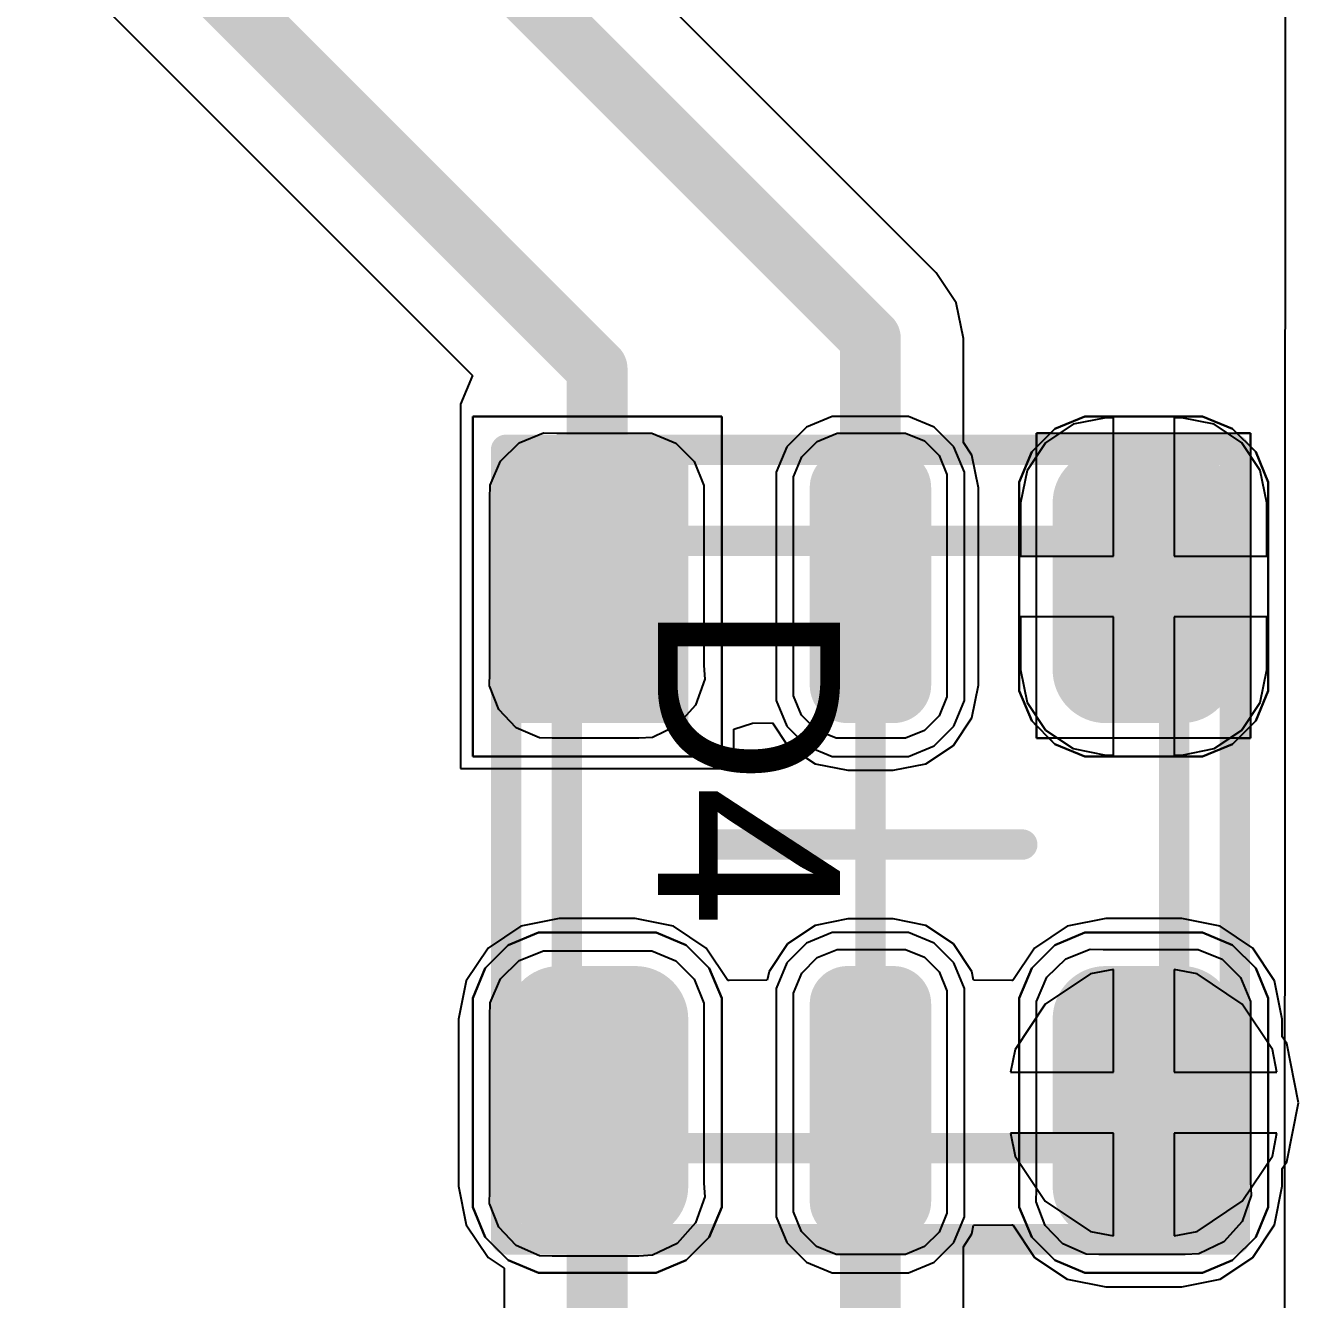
# Model space of a CAD drawing. Header units: inches. Extents: x -27 to 142, y -1 to 42.
# Drawn here: x 4.55 to 8.743, y 18.502 to 22.697 of the extents above; entities that cross this region are included whole.
import ezdxf

# ---------------------------------------------------------------- set-up
doc = ezdxf.new("R2010")
doc.units = ezdxf.units.IN
for name, color, linetype in [('Bottom Layer', 5, 'Continuous'), ('Mechanical 13', 56, 'Continuous'), ('Mechanical 15', 56, 'Continuous'), ('Top Layer', 1, 'Continuous'), ('Top Overlay', 2, 'Continuous'), ('Top Paste', 8, 'Continuous'), ('Top Solder', 216, 'Continuous'), ('Via Holes', 16, 'Continuous')]:
    doc.layers.add(name, color=color, linetype=linetype)
doc.styles.add('Arial', font='', dxfattribs={"height": 0.2})
doc.styles.get('Arial').set_extended_font_data('Arial')

# ---------------------------------------------------------------- blocks, each defined once
blk = doc.blocks.new('APA_RGB_LED_2020_776')
at = {"layer": 'Top Layer'}
h = blk.add_hatch(color=1, dxfattribs=at)
edge = h.paths.add_edge_path()
edge.add_arc((-1.125, 1.025), 0.125, 90, 180)
edge.add_line((-1.25, 1.025), (-1.25, 0.775))
edge.add_arc((-1.125, 0.775), 0.125, 180, 270)
edge.add_line((-1.125, 0.65), (-0.575, 0.65))
edge.add_arc((-0.575, 0.775), 0.125, 270, 360)
edge.add_line((-0.45, 0.775), (-0.45, 1.025))
edge.add_arc((-0.575, 1.025), 0.125, 0, 90)
edge.add_line((-0.575, 1.15), (-1.125, 1.15))
h = blk.add_hatch(color=1, dxfattribs=at)
edge = h.paths.add_edge_path()
edge.add_arc((0.575, 1.025), 0.125, 90, 180)
edge.add_line((0.45, 1.025), (0.45, 0.775))
edge.add_arc((0.575, 0.775), 0.125, 180, 270)
edge.add_line((0.575, 0.65), (1.125, 0.65))
edge.add_arc((1.125, 0.775), 0.125, 270, 360)
edge.add_line((1.25, 0.775), (1.25, 1.025))
edge.add_arc((1.125, 1.025), 0.125, 0, 90)
edge.add_line((1.125, 1.15), (0.575, 1.15))
h = blk.add_hatch(color=1, dxfattribs=at)
edge = h.paths.add_edge_path()
edge.add_arc((-1.175, 0.075), 0.075, 90, 180)
edge.add_line((-1.25, 0.075), (-1.25, -0.075))
edge.add_arc((-1.175, -0.075), 0.075, 180, 270)
edge.add_line((-1.175, -0.15), (-0.525, -0.15))
edge.add_arc((-0.525, -0.075), 0.075, 270, 360)
edge.add_line((-0.45, -0.075), (-0.45, 0.075))
edge.add_arc((-0.525, 0.075), 0.075, 0, 90)
edge.add_line((-0.525, 0.15), (-1.175, 0.15))
h = blk.add_hatch(color=1, dxfattribs=at)
edge = h.paths.add_edge_path()
edge.add_arc((0.525, 0.075), 0.075, 90, 180)
edge.add_line((0.45, 0.075), (0.45, -0.075))
edge.add_arc((0.525, -0.075), 0.075, 180, 270)
edge.add_line((0.525, -0.15), (1.175, -0.15))
edge.add_arc((1.175, -0.075), 0.075, 270, 360)
edge.add_line((1.25, -0.075), (1.25, 0.075))
edge.add_arc((1.175, 0.075), 0.075, 0, 90)
edge.add_line((1.175, 0.15), (0.525, 0.15))
blk.add_hatch(color=1, dxfattribs=at).paths.add_polyline_path([(-1.25, -0.65), (-0.45, -0.65), (-0.45, -1.15), (-1.25, -1.15)])
h = blk.add_hatch(color=1, dxfattribs=at)
edge = h.paths.add_edge_path()
edge.add_arc((0.575, -0.775), 0.125, 90, 180)
edge.add_line((0.45, -0.775), (0.45, -1.025))
edge.add_arc((0.575, -1.025), 0.125, 180, 270)
edge.add_line((0.575, -1.15), (1.125, -1.15))
edge.add_arc((1.125, -1.025), 0.125, 270, 360)
edge.add_line((1.25, -1.025), (1.25, -0.775))
edge.add_arc((1.125, -0.775), 0.125, 0, 90)
edge.add_line((1.125, -0.65), (0.575, -0.65))
at = {"layer": 'Top Paste'}
h = blk.add_hatch(color=8, dxfattribs=at)
edge = h.paths.add_edge_path()
edge.add_arc((-1.125, 1.025), 0.125, 90, 180)
edge.add_line((-1.25, 1.025), (-1.25, 0.775))
edge.add_arc((-1.125, 0.775), 0.125, 180, 270)
edge.add_line((-1.125, 0.65), (-0.575, 0.65))
edge.add_arc((-0.575, 0.775), 0.125, 270, 360)
edge.add_line((-0.45, 0.775), (-0.45, 1.025))
edge.add_arc((-0.575, 1.025), 0.125, 0, 90)
edge.add_line((-0.575, 1.15), (-1.125, 1.15))
h = blk.add_hatch(color=8, dxfattribs=at)
edge = h.paths.add_edge_path()
edge.add_arc((0.575, 1.025), 0.125, 90, 180)
edge.add_line((0.45, 1.025), (0.45, 0.775))
edge.add_arc((0.575, 0.775), 0.125, 180, 270)
edge.add_line((0.575, 0.65), (1.125, 0.65))
edge.add_arc((1.125, 0.775), 0.125, 270, 360)
edge.add_line((1.25, 0.775), (1.25, 1.025))
edge.add_arc((1.125, 1.025), 0.125, 0, 90)
edge.add_line((1.125, 1.15), (0.575, 1.15))
h = blk.add_hatch(color=8, dxfattribs=at)
edge = h.paths.add_edge_path()
edge.add_arc((-1.175, 0.075), 0.075, 90, 180)
edge.add_line((-1.25, 0.075), (-1.25, -0.075))
edge.add_arc((-1.175, -0.075), 0.075, 180, 270)
edge.add_line((-1.175, -0.15), (-0.525, -0.15))
edge.add_arc((-0.525, -0.075), 0.075, 270, 360)
edge.add_line((-0.45, -0.075), (-0.45, 0.075))
edge.add_arc((-0.525, 0.075), 0.075, 0, 90)
edge.add_line((-0.525, 0.15), (-1.175, 0.15))
h = blk.add_hatch(color=8, dxfattribs=at)
edge = h.paths.add_edge_path()
edge.add_arc((0.525, 0.075), 0.075, 90, 180)
edge.add_line((0.45, 0.075), (0.45, -0.075))
edge.add_arc((0.525, -0.075), 0.075, 180, 270)
edge.add_line((0.525, -0.15), (1.175, -0.15))
edge.add_arc((1.175, -0.075), 0.075, 270, 360)
edge.add_line((1.25, -0.075), (1.25, 0.075))
edge.add_arc((1.175, 0.075), 0.075, 0, 90)
edge.add_line((1.175, 0.15), (0.525, 0.15))
blk.add_hatch(color=8, dxfattribs=at).paths.add_polyline_path([(-1.25, -0.65), (-0.45, -0.65), (-0.45, -1.15), (-1.25, -1.15)])
h = blk.add_hatch(color=8, dxfattribs=at)
edge = h.paths.add_edge_path()
edge.add_arc((0.575, -0.775), 0.125, 90, 180)
edge.add_line((0.45, -0.775), (0.45, -1.025))
edge.add_arc((0.575, -1.025), 0.125, 180, 270)
edge.add_line((0.575, -1.15), (1.125, -1.15))
edge.add_arc((1.125, -1.025), 0.125, 270, 360)
edge.add_line((1.25, -1.025), (1.25, -0.775))
edge.add_arc((1.125, -0.775), 0.125, 0, 90)
edge.add_line((1.125, -0.65), (0.575, -0.65))
at = {"layer": 'Top Solder'}
h = blk.add_hatch(color=216, dxfattribs=at)
edge = h.paths.add_edge_path()
edge.add_arc((-1.125, 1.025), 0.175, 90, 180)
edge.add_line((-1.3, 1.025), (-1.3, 0.775))
edge.add_arc((-1.125, 0.775), 0.175, 180, 270)
edge.add_line((-1.125, 0.6), (-0.575, 0.6))
edge.add_arc((-0.575, 0.775), 0.175, 270, 360)
edge.add_line((-0.4, 0.775), (-0.4, 1.025))
edge.add_arc((-0.575, 1.025), 0.175, 0, 90)
edge.add_line((-0.575, 1.2), (-1.125, 1.2))
h = blk.add_hatch(color=216, dxfattribs=at)
edge = h.paths.add_edge_path()
edge.add_arc((0.575, 1.025), 0.175, 90, 180)
edge.add_line((0.4, 1.025), (0.4, 0.775))
edge.add_arc((0.575, 0.775), 0.175, 180, 270)
edge.add_line((0.575, 0.6), (1.125, 0.6))
edge.add_arc((1.125, 0.775), 0.175, 270, 360)
edge.add_line((1.3, 0.775), (1.3, 1.025))
edge.add_arc((1.125, 1.025), 0.175, 0, 90)
edge.add_line((1.125, 1.2), (0.575, 1.2))
h = blk.add_hatch(color=216, dxfattribs=at)
edge = h.paths.add_edge_path()
edge.add_arc((-1.175, 0.075), 0.125, 90, 180)
edge.add_line((-1.3, 0.075), (-1.3, -0.075))
edge.add_arc((-1.175, -0.075), 0.125, 180, 270)
edge.add_line((-1.175, -0.2), (-0.525, -0.2))
edge.add_arc((-0.525, -0.075), 0.125, 270, 360)
edge.add_line((-0.4, -0.075), (-0.4, 0.075))
edge.add_arc((-0.525, 0.075), 0.125, 0, 90)
edge.add_line((-0.525, 0.2), (-1.175, 0.2))
h = blk.add_hatch(color=216, dxfattribs=at)
edge = h.paths.add_edge_path()
edge.add_arc((0.525, 0.075), 0.125, 90, 180)
edge.add_line((0.4, 0.075), (0.4, -0.075))
edge.add_arc((0.525, -0.075), 0.125, 180, 270)
edge.add_line((0.525, -0.2), (1.175, -0.2))
edge.add_arc((1.175, -0.075), 0.125, 270, 360)
edge.add_line((1.3, -0.075), (1.3, 0.075))
edge.add_arc((1.175, 0.075), 0.125, 0, 90)
edge.add_line((1.175, 0.2), (0.525, 0.2))
blk.add_hatch(color=216, dxfattribs=at).paths.add_polyline_path([(-1.3, -0.6), (-0.4, -0.6), (-0.4, -1.2), (-1.3, -1.2)])
h = blk.add_hatch(color=216, dxfattribs=at)
edge = h.paths.add_edge_path()
edge.add_arc((0.575, -0.775), 0.175, 90, 180)
edge.add_line((0.4, -0.775), (0.4, -1.025))
edge.add_arc((0.575, -1.025), 0.175, 180, 270)
edge.add_line((0.575, -1.2), (1.125, -1.2))
edge.add_arc((1.125, -1.025), 0.175, 270, 360)
edge.add_line((1.3, -1.025), (1.3, -0.775))
edge.add_arc((1.125, -0.775), 0.175, 0, 90)
edge.add_line((1.125, -0.6), (0.575, -0.6))
at = {"layer": 'Mechanical 13'}
for points in [[(1, 1, 0.1, 0.1, 0), (-1, 1, 0.1, 0.1, 0)], [(-1, -1, 0.1, 0.1, 0), (-1, 1, 0.1, 0.1, 0)], [(1, -1, 0.1, 0.1, 0), (1, 1, 0.1, 0.1, 0)], [(1, -1, 0.1, 0.1, 0), (-1, -1, 0.1, 0.1, 0)]]:
    blk.add_lwpolyline(points, format="xyseb", dxfattribs=at)
for points in [[(-1.025, 1, 0.05, 0.05, 1), (-0.975, 1, 0.05, 0.05, 1)], [(-1.025, 1, 0.05, 0.05, 1), (-0.975, 1, 0.05, 0.05, 1)], [(0.975, 1, 0.05, 0.05, 1), (1.025, 1, 0.05, 0.05, 1)], [(0.975, 1, 0.05, 0.05, 1), (1.025, 1, 0.05, 0.05, 1)], [(-1.025, -1, 0.05, 0.05, 1), (-0.975, -1, 0.05, 0.05, 1)], [(-1.025, -1, 0.05, 0.05, 1), (-0.975, -1, 0.05, 0.05, 1)], [(0.975, -1, 0.05, 0.05, 1), (1.025, -1, 0.05, 0.05, 1)], [(0.975, -1, 0.05, 0.05, 1), (1.025, -1, 0.05, 0.05, 1)]]:
    blk.add_lwpolyline(points, format="xyseb", close=True, dxfattribs=at)
at = {"layer": 'Mechanical 15'}
for points in [[(-1.3, -1.2, 0.1, 0.1, 0), (-1.3, 1.2, 0.1, 0.1, 0)], [(1.3, 1.2, 0.1, 0.1, 0), (-1.3, 1.2, 0.1, 0.1, 0)], [(1.3, -1.2, 0.1, 0.1, 0), (1.3, 1.2, 0.1, 0.1, 0)], [(0, -0.5, 0.1, 0.1, 0), (0, 0.5, 0.1, 0.1, 0)], [(0.5, 0, 0.1, 0.1, 0), (-0.5, 0, 0.1, 0.1, 0)], [(1.3, -1.2, 0.1, 0.1, 0), (-1.3, -1.2, 0.1, 0.1, 0)]]:
    blk.add_lwpolyline(points, format="xyseb", dxfattribs=at)
for points in [[(-1.325, 1.2, 0.05, 0.05, 1), (-1.275, 1.2, 0.05, 0.05, 1)], [(-1.325, 1.2, 0.05, 0.05, 1), (-1.275, 1.2, 0.05, 0.05, 1)], [(1.275, 1.2, 0.05, 0.05, 1), (1.325, 1.2, 0.05, 0.05, 1)], [(1.275, 1.2, 0.05, 0.05, 1), (1.325, 1.2, 0.05, 0.05, 1)], [(-0.025, 0.5, 0.05, 0.05, 1), (0.025, 0.5, 0.05, 0.05, 1)], [(-0.525, 0, 0.05, 0.05, 1), (-0.475, 0, 0.05, 0.05, 1)], [(0.475, 0, 0.05, 0.05, 1), (0.525, 0, 0.05, 0.05, 1)], [(-0.025, -0.5, 0.05, 0.05, 1), (0.025, -0.5, 0.05, 0.05, 1)], [(-1.325, -1.2, 0.05, 0.05, 1), (-1.275, -1.2, 0.05, 0.05, 1)], [(-1.325, -1.2, 0.05, 0.05, 1), (-1.275, -1.2, 0.05, 0.05, 1)], [(1.275, -1.2, 0.05, 0.05, 1), (1.325, -1.2, 0.05, 0.05, 1)], [(1.275, -1.2, 0.05, 0.05, 1), (1.325, -1.2, 0.05, 0.05, 1)]]:
    blk.add_lwpolyline(points, format="xyseb", close=True, dxfattribs=at)
at = {"layer": 'Top Overlay'}
for p, q in [((-1.2929, 1.2689), (-1.1937, 1.31)), ((-1.1937, 1.31), (-1.14, 1.31)), ((-1.14, 1.31), (-1.14, 1.31)), ((-1.14, 1.31), (-0.56, 1.31)), ((-0.56, 1.31), (-0.5063, 1.31)), ((-0.5063, 1.31), (-0.4071, 1.2689)), ((0.4071, 1.2689), (0.5063, 1.31)), ((0.5063, 1.31), (0.56, 1.31)), ((0.56, 1.31), (0.56, 1.31)), ((0.56, 1.31), (1.14, 1.31)), ((1.14, 1.31), (1.1937, 1.31)), ((1.1937, 1.31), (1.2929, 1.2689)), ((-1.3689, 1.1929), (-1.2929, 1.2689)), ((-0.4071, 1.2689), (-0.3311, 1.1929)), ((0.3311, 1.1929), (0.4071, 1.2689)), ((1.2929, 1.2689), (1.3689, 1.1929)), ((-1.41, 1.0937), (-1.3689, 1.1929)), ((-0.3311, 1.1929), (-0.29, 1.0937)), ((0.29, 1.0937), (0.3311, 1.1929)), ((1.3689, 1.1929), (1.41, 1.0937)), ((-1.41, 1.04), (-1.41, 1.0937)), ((-0.29, 1.0937), (-0.29, 1.04)), ((0.29, 1.04), (0.29, 1.0937)), ((1.41, 1.0937), (1.41, 1.04)), ((-1.41, 0.76), (-1.41, 1.04)), ((-0.29, 1.04), (-0.29, 1.04)), ((-0.29, 1.04), (-0.29, 0.76)), ((0.29, 0.76), (0.29, 1.04)), ((1.41, 1.04), (1.41, 1.04)), ((1.41, 1.04), (1.41, 0.76)), ((-1.41, 0.76), (-1.41, 0.76)), ((-1.41, 0.7063), (-1.41, 0.76)), ((-0.29, 0.76), (-0.29, 0.7063)), ((0.29, 0.76), (0.29, 0.76)), ((0.29, 0.7063), (0.29, 0.76)), ((1.41, 0.76), (1.41, 0.7063)), ((-1.3689, 0.6071), (-1.41, 0.7063)), ((-0.29, 0.7063), (-0.3311, 0.6071)), ((0.3311, 0.6071), (0.29, 0.7063)), ((1.41, 0.7063), (1.3689, 0.6071)), ((-1.2929, 0.5311), (-1.3689, 0.6071)), ((-0.3311, 0.6071), (-0.4071, 0.5311)), ((0.4071, 0.5311), (0.3311, 0.6071)), ((1.3689, 0.6071), (1.2929, 0.5311)), ((-1.1937, 0.49), (-1.2929, 0.5311)), ((-0.4071, 0.5311), (-0.5063, 0.49)), ((0.5063, 0.49), (0.4071, 0.5311)), ((1.2929, 0.5311), (1.1937, 0.49)), ((-1.14, 0.49), (-1.1937, 0.49)), ((-0.56, 0.49), (-1.14, 0.49)), ((-0.5063, 0.49), (-0.56, 0.49)), ((-0.56, 0.49), (-0.56, 0.49)), ((0.56, 0.49), (0.5063, 0.49)), ((1.14, 0.49), (0.56, 0.49)), ((1.1937, 0.49), (1.14, 0.49)), ((1.14, 0.49), (1.14, 0.49)), ((-1.2258, 0.31), (-1.3103, 0.275)), ((-1.18, 0.31), (-1.2258, 0.31)), ((-0.52, 0.31), (-1.18, 0.31)), ((-0.4742, 0.31), (-0.52, 0.31)), ((-0.52, 0.31), (-0.52, 0.31)), ((-0.3897, 0.275), (-0.4742, 0.31)), ((0.4743, 0.31), (0.3897, 0.275)), ((0.52, 0.31), (0.4743, 0.31)), ((1.18, 0.31), (0.52, 0.31)), ((1.2258, 0.31), (1.18, 0.31)), ((1.18, 0.31), (1.18, 0.31)), ((1.3103, 0.275), (1.2258, 0.31)), ((-1.3103, 0.275), (-1.375, 0.2103)), ((-0.325, 0.2103), (-0.3897, 0.275)), ((0.3897, 0.275), (0.325, 0.2103)), ((1.375, 0.2103), (1.3103, 0.275)), ((-1.375, 0.2103), (-1.41, 0.1257)), ((-0.29, 0.1257), (-0.325, 0.2103)), ((0.325, 0.2103), (0.29, 0.1257)), ((1.41, 0.1257), (1.375, 0.2103)), ((-1.41, 0.1257), (-1.41, 0.08)), ((-0.29, 0.08), (-0.29, 0.1257)), ((0.29, 0.1257), (0.29, 0.08)), ((1.41, 0.08), (1.41, 0.1257)), ((-1.41, 0.08), (-1.41, -0.08)), ((-1.41, 0.08), (-1.41, 0.08)), ((-0.29, -0.08), (-0.29, 0.08)), ((0.29, 0.08), (0.29, -0.08)), ((0.29, 0.08), (0.29, 0.08)), ((1.41, -0.08), (1.41, 0.08)), ((-1.41, -0.08), (-1.41, -0.1258)), ((-0.29, -0.1258), (-0.29, -0.08)), ((-0.29, -0.08), (-0.29, -0.08)), ((0.29, -0.08), (0.29, -0.1258)), ((1.41, -0.1258), (1.41, -0.08)), ((1.41, -0.08), (1.41, -0.08)), ((-1.41, -0.1258), (-1.375, -0.2103)), ((-0.325, -0.2103), (-0.29, -0.1258)), ((0.29, -0.1258), (0.325, -0.2103)), ((1.375, -0.2103), (1.41, -0.1258)), ((-1.375, -0.2103), (-1.3103, -0.275)), ((-0.3897, -0.275), (-0.325, -0.2103)), ((0.325, -0.2103), (0.3897, -0.275)), ((1.3103, -0.275), (1.375, -0.2103)), ((-1.3103, -0.275), (-1.2258, -0.31)), ((-0.4742, -0.31), (-0.3897, -0.275)), ((0.3897, -0.275), (0.4743, -0.31)), ((1.2258, -0.31), (1.3103, -0.275)), ((-1.2258, -0.31), (-1.18, -0.31)), ((-1.18, -0.31), (-1.18, -0.31)), ((-1.18, -0.31), (-0.52, -0.31)), ((-0.52, -0.31), (-0.4742, -0.31)), ((0.4743, -0.31), (0.52, -0.31)), ((0.52, -0.31), (0.52, -0.31)), ((0.52, -0.31), (1.18, -0.31)), ((1.18, -0.31), (1.2258, -0.31)), ((-1.41, -1.31), (-1.41, -0.49)), ((-1.41, -0.49), (-0.29, -0.49)), ((-0.29, -0.49), (-0.29, -1.31)), ((0.4071, -0.5311), (0.5063, -0.49)), ((0.5063, -0.49), (0.56, -0.49)), ((0.56, -0.49), (0.56, -0.49)), ((0.56, -0.49), (1.14, -0.49)), ((1.14, -0.49), (1.1937, -0.49)), ((1.1937, -0.49), (1.2929, -0.5311)), ((0.3311, -0.6071), (0.4071, -0.5311)), ((1.2929, -0.5311), (1.3689, -0.6071)), ((0.29, -0.7063), (0.3311, -0.6071)), ((1.3689, -0.6071), (1.41, -0.7063)), ((0.29, -0.76), (0.29, -0.7063)), ((1.41, -0.7063), (1.41, -0.76)), ((0.29, -1.04), (0.29, -0.76)), ((1.41, -0.76), (1.41, -0.76)), ((1.41, -0.76), (1.41, -1.04)), ((0.29, -1.04), (0.29, -1.04)), ((0.29, -1.0937), (0.29, -1.04)), ((1.41, -1.04), (1.41, -1.0937)), ((0.3311, -1.1929), (0.29, -1.0937)), ((1.41, -1.0937), (1.3689, -1.1929)), ((0.4071, -1.2689), (0.3311, -1.1929)), ((1.3689, -1.1929), (1.2929, -1.2689)), ((0.5063, -1.31), (0.4071, -1.2689)), ((1.2929, -1.2689), (1.1937, -1.31)), ((-0.29, -1.31), (-1.41, -1.31)), ((0.56, -1.31), (0.5063, -1.31)), ((1.14, -1.31), (0.56, -1.31)), ((1.1937, -1.31), (1.14, -1.31)), ((1.14, -1.31), (1.14, -1.31))]:
    blk.add_line(p, q, dxfattribs=at)
at = {"layer": 'Mechanical 15', "style": 'Arial'}
blk.add_text('D4', height=0.6, dxfattribs=at).set_placement((-0.8, -0.7))

msp = doc.modelspace()

# ---------------------------------------------------------------- hatches: boundary and pattern name
at = {"layer": 'Bottom Layer'}
h = msp.add_hatch(color=5, dxfattribs=at)
edge = h.paths.add_edge_path()
edge.add_arc((8.2333, 19.15), 0.3, 0, 360)
at = {"layer": 'Top Layer'}
h = msp.add_hatch(color=1, dxfattribs=at)
edge = h.paths.add_edge_path()
edge.add_arc((8.2333, 19.15), 0.3, 0, 360)
at = {"layer": 'Via Holes'}
h = msp.add_hatch(color=7, dxfattribs=at)
edge = h.paths.add_edge_path()
edge.add_arc((8.2333, 19.15), 0.15, 0, 360)

# ---------------------------------------------------------------- linework, layer by layer
at = {"layer": 'Bottom Layer'}
for p, q in [((8.0577, 19.5739), (7.9089, 19.4744)), ((8.1333, 19.5889), (8.0577, 19.5739)), ((8.1333, 19.25), (8.1333, 19.5889)), ((8.4089, 19.5739), (8.3333, 19.5889)), ((8.3333, 19.5889), (8.3333, 19.25)), ((8.5577, 19.4744), (8.4089, 19.5739)), ((7.9089, 19.4744), (7.8094, 19.3256)), ((8.6572, 19.3256), (8.5577, 19.4744)), ((7.8094, 19.3256), (7.7944, 19.25)), ((8.6722, 19.25), (8.6572, 19.3256)), ((7.7944, 19.25), (8.1333, 19.25)), ((8.3333, 19.25), (8.6722, 19.25)), ((8.1333, 19.05), (7.7944, 19.05)), ((7.7944, 19.05), (7.8094, 18.9744)), ((8.1333, 18.7111), (8.1333, 19.05)), ((8.6722, 19.05), (8.3333, 19.05)), ((8.3333, 19.05), (8.3333, 18.7111)), ((8.6572, 18.9744), (8.6722, 19.05)), ((7.8094, 18.9744), (7.9089, 18.8256)), ((8.5577, 18.8256), (8.6572, 18.9744)), ((7.9089, 18.8256), (8.0577, 18.7261)), ((8.4089, 18.7261), (8.5577, 18.8256)), ((8.0577, 18.7261), (8.1333, 18.7111)), ((8.3333, 18.7111), (8.4089, 18.7261))]:
    msp.add_line(p, q, dxfattribs=at)
at = {"layer": 'Top Layer'}
for p, q in [((7.5496, 21.883), (5.9726, 23.46)), ((4.5504, 23.017), (6.0226, 21.5448)), ((7.6159, 21.7838), (7.5496, 21.883)), ((7.6392, 21.6667), (7.6159, 21.7838)), ((7.6392, 21.3245), (7.6392, 21.6667)), ((7.6392, 21.6667), (7.6392, 21.6667)), ((6.0226, 21.5448), (5.9833, 21.45)), ((5.9833, 21.45), (5.9833, 21.45)), ((5.9833, 21.45), (5.9833, 20.25)), ((8.1083, 21.4054), (8.001, 21.384)), ((8.1333, 21.4054), (8.1083, 21.4054)), ((8.1333, 20.95), (8.1333, 21.4054)), ((8.3583, 21.4054), (8.3333, 21.4054)), ((8.3333, 21.4054), (8.3333, 20.95)), ((8.4656, 21.384), (8.3583, 21.4054)), ((8.001, 21.384), (7.91, 21.3233)), ((8.5566, 21.3233), (8.4656, 21.384)), ((7.6673, 21.2823), (7.6392, 21.3245)), ((7.91, 21.3233), (7.8493, 21.2323)), ((8.6173, 21.2323), (8.5566, 21.3233)), ((7.6887, 21.175), (7.6673, 21.2823)), ((7.8493, 21.2323), (7.8279, 21.125)), ((8.6387, 21.125), (8.6173, 21.2323)), ((7.6887, 20.525), (7.6887, 21.175)), ((7.8279, 21.125), (7.8279, 20.95)), ((8.6387, 20.95), (8.6387, 21.125)), ((7.8279, 20.95), (8.1333, 20.95)), ((8.3333, 20.95), (8.6387, 20.95)), ((8.1333, 20.75), (7.8279, 20.75)), ((7.8279, 20.75), (7.8279, 20.575)), ((8.1333, 20.2946), (8.1333, 20.75)), ((8.6387, 20.75), (8.3333, 20.75)), ((8.3333, 20.75), (8.3333, 20.2946)), ((8.6387, 20.575), (8.6387, 20.75)), ((7.8279, 20.575), (7.8493, 20.4677)), ((8.6173, 20.4677), (8.6387, 20.575)), ((7.6673, 20.4177), (7.6887, 20.525)), ((7.8493, 20.4677), (7.91, 20.3767)), ((8.5566, 20.3767), (8.6173, 20.4677)), ((6.8833, 20.3801), (6.9453, 20.4002)), ((6.9453, 20.4002), (7.0103, 20.4012)), ((7.0103, 20.4012), (7.06, 20.3267)), ((7.6066, 20.3267), (7.6673, 20.4177)), ((6.8833, 20.25), (6.8833, 20.3801)), ((7.91, 20.3767), (8.001, 20.316)), ((8.4656, 20.316), (8.5566, 20.3767)), ((7.06, 20.3267), (7.151, 20.266)), ((7.5156, 20.266), (7.6066, 20.3267)), ((8.001, 20.316), (8.1083, 20.2946)), ((8.3583, 20.2946), (8.4656, 20.316)), ((7.151, 20.266), (7.2583, 20.2446)), ((7.4083, 20.2446), (7.5156, 20.266)), ((8.1083, 20.2946), (8.1333, 20.2946)), ((8.3333, 20.2946), (8.3583, 20.2946)), ((5.9833, 20.25), (6.8833, 20.25)), ((7.2583, 20.2446), (7.4083, 20.2446)), ((6.1815, 19.7311), (6.074, 19.6593)), ((6.3083, 19.7564), (6.1815, 19.7311)), ((6.5583, 19.7564), (6.3083, 19.7564)), ((6.6851, 19.7311), (6.5583, 19.7564)), ((6.7926, 19.6593), (6.6851, 19.7311)), ((7.151, 19.734), (7.06, 19.6733)), ((7.2583, 19.7554), (7.151, 19.734)), ((7.4083, 19.7554), (7.2583, 19.7554)), ((7.5156, 19.734), (7.4083, 19.7554)), ((7.6066, 19.6733), (7.5156, 19.734)), ((7.9815, 19.7311), (7.874, 19.6593)), ((8.1083, 19.7564), (7.9815, 19.7311)), ((8.3583, 19.7564), (8.1083, 19.7564)), ((8.4851, 19.7311), (8.3583, 19.7564)), ((8.5926, 19.6593), (8.4851, 19.7311)), ((6.074, 19.6593), (6.0022, 19.5518)), ((6.8639, 19.5527), (6.7926, 19.6593)), ((7.06, 19.6733), (6.9993, 19.5823)), ((7.6673, 19.5823), (7.6066, 19.6733)), ((7.874, 19.6593), (7.8027, 19.5527)), ((8.6644, 19.5518), (8.5926, 19.6593)), ((6.0022, 19.5518), (5.9769, 19.425)), ((6.8681, 19.5519), (6.8639, 19.5527)), ((6.9936, 19.5537), (6.8681, 19.5519)), ((6.9993, 19.5823), (6.9936, 19.5537)), ((7.673, 19.5537), (7.6673, 19.5823)), ((7.7985, 19.5519), (7.673, 19.5537)), ((7.8027, 19.5527), (7.7985, 19.5519)), ((8.6897, 19.425), (8.6644, 19.5518)), ((5.9769, 19.425), (5.9769, 18.875)), ((8.6897, 19.367), (8.6897, 19.425)), ((8.7043, 19.3451), (8.6897, 19.367)), ((8.7431, 19.15), (8.7043, 19.3451)), ((8.7043, 18.9549), (8.7431, 19.15)), ((8.6897, 18.933), (8.7043, 18.9549)), ((8.6897, 18.875), (8.6897, 18.933)), ((5.9769, 18.875), (6.0022, 18.7482)), ((8.6644, 18.7482), (8.6897, 18.875)), ((6.0022, 18.7482), (6.074, 18.6407)), ((7.6392, 18.6755), (7.6673, 18.7177)), ((7.6673, 18.7177), (7.673, 18.7463)), ((7.673, 18.7463), (7.7985, 18.7481)), ((7.7985, 18.7481), (7.8027, 18.7473)), ((7.8027, 18.7473), (7.874, 18.6407)), ((8.5926, 18.6407), (8.6644, 18.7482)), ((7.6392, 18.3333), (7.6392, 18.6755)), ((6.074, 18.6407), (6.1274, 18.605)), ((7.874, 18.6407), (7.9815, 18.5689)), ((8.4851, 18.5689), (8.5926, 18.6407)), ((6.1274, 18.605), (6.1274, 18.46)), ((7.9815, 18.5689), (8.1083, 18.5436)), ((8.3583, 18.5436), (8.4851, 18.5689)), ((8.1083, 18.5436), (8.3583, 18.5436))]:
    msp.add_line(p, q, dxfattribs=at)
for points in [[(5.6667, 23.3333, 0.2, 0.2, 0), (7.3333, 21.6667, 0.2, 0.2, 0)], [(4.7667, 23.2333, 0.2, 0.2, 0), (6.4333, 21.5667, 0.2, 0.2, 0)], [(7.3333, 20.85, 0.2, 0.2, 0), (7.3333, 21.6667, 0.2, 0.2, 0)], [(6.4333, 20.85, 0.2, 0.2, 0), (6.4333, 21.5667, 0.2, 0.2, 0)], [(6.4333, 18.3333, 0.2, 0.2, 0), (6.4333, 19.15, 0.2, 0.2, 0)], [(7.3333, 18.3333, 0.2, 0.2, 0), (7.3333, 19.15, 0.2, 0.2, 0)]]:
    msp.add_lwpolyline(points, format="xyseb", dxfattribs=at)
for points in [[(7.2833, 21.6667, 0.1, 0.1, 1), (7.3833, 21.6667, 0.1, 0.1, 1)], [(7.2833, 21.6667, 0.1, 0.1, 1), (7.3833, 21.6667, 0.1, 0.1, 1)], [(6.3833, 21.5667, 0.1, 0.1, 1), (6.4833, 21.5667, 0.1, 0.1, 1)], [(6.3833, 21.5667, 0.1, 0.1, 1), (6.4833, 21.5667, 0.1, 0.1, 1)], [(6.3833, 20.85, 0.1, 0.1, 1), (6.4833, 20.85, 0.1, 0.1, 1)], [(7.2833, 20.85, 0.1, 0.1, 1), (7.3833, 20.85, 0.1, 0.1, 1)], [(6.3833, 19.15, 0.1, 0.1, 1), (6.4833, 19.15, 0.1, 0.1, 1)], [(7.2833, 19.15, 0.1, 0.1, 1), (7.3833, 19.15, 0.1, 0.1, 1)]]:
    msp.add_lwpolyline(points, format="xyseb", close=True, dxfattribs=at)
at = {"layer": 'Top Overlay'}
for p, q in [((8.7015, 28.74), (8.6889, 1.7958)), ((6.8433, 21.41), (6.0233, 21.41)), ((6.0233, 21.41), (6.0233, 20.29)), ((6.8433, 20.29), (6.8433, 21.41)), ((7.2075, 21.41), (7.123, 21.375)), ((7.459, 21.41), (7.2075, 21.41)), ((7.5436, 21.375), (7.459, 21.41)), ((8.0396, 21.41), (7.9404, 21.3689)), ((8.427, 21.41), (8.0396, 21.41)), ((8.5262, 21.3689), (8.427, 21.41)), ((6.1764, 21.3233), (6.2568, 21.3555)), ((6.2568, 21.3555), (6.3, 21.3549)), ((7.123, 21.375), (7.0583, 21.3103)), ((7.6083, 21.3103), (7.5436, 21.375)), ((7.9404, 21.3689), (7.9265, 21.355)), ((8.5401, 21.355), (8.5262, 21.3689)), ((6.1145, 21.2628), (6.1764, 21.3233)), ((6.3, 21.3549), (6.3, 21.355)), ((6.3, 21.355), (6.57, 21.355)), ((6.57, 21.355), (6.6128, 21.355)), ((6.6128, 21.355), (6.6918, 21.3223)), ((6.6918, 21.3223), (6.7523, 21.2618)), ((7.1074, 21.277), (7.158, 21.3276)), ((7.158, 21.3276), (7.2242, 21.355)), ((7.2242, 21.355), (7.26, 21.355)), ((7.26, 21.355), (7.26, 21.355)), ((7.26, 21.355), (7.415, 21.355)), ((7.415, 21.355), (7.4488, 21.355)), ((7.4488, 21.355), (7.5113, 21.3291)), ((7.5113, 21.3291), (7.5591, 21.2813)), ((7.88, 20.35), (7.88, 21.355)), ((7.88, 21.355), (8.585, 21.355)), ((7.9265, 21.355), (7.88, 21.355)), ((7.88, 21.355), (7.88, 21.3085)), ((8.585, 21.355), (8.5401, 21.355)), ((8.585, 21.355), (8.585, 20.35)), ((8.585, 21.3101), (8.585, 21.355)), ((7.0583, 21.3103), (7.0233, 21.2258)), ((7.08, 21.2108), (7.1074, 21.277)), ((7.5591, 21.2813), (7.585, 21.2188)), ((7.6433, 21.2258), (7.6083, 21.3103)), ((7.8644, 21.2929), (7.8233, 21.1937)), ((7.88, 21.3085), (7.8644, 21.2929)), ((8.6022, 21.2929), (8.585, 21.3101)), ((8.6433, 21.1937), (8.6022, 21.2929)), ((6.0805, 21.1833), (6.1145, 21.2628)), ((6.7523, 21.2618), (6.785, 21.1828)), ((7.0233, 21.2258), (7.0233, 21.18)), ((7.08, 21.175), (7.08, 21.2108)), ((7.585, 21.2188), (7.585, 21.185)), ((7.6433, 21.18), (7.6433, 21.2258)), ((7.8233, 21.1937), (7.8233, 21.14)), ((8.6433, 21.14), (8.6433, 21.1937)), ((6.08, 21.14), (6.0805, 21.1833)), ((6.785, 21.1828), (6.785, 21.14)), ((7.0233, 21.18), (7.0233, 20.52)), ((7.08, 20.525), (7.08, 21.175)), ((7.585, 21.185), (7.585, 21.185)), ((7.585, 21.185), (7.585, 20.52)), ((7.6433, 20.52), (7.6433, 21.18)), ((6.08, 20.565), (6.08, 21.14)), ((6.785, 21.14), (6.785, 21.14)), ((6.785, 21.14), (6.785, 20.59)), ((7.8233, 21.14), (7.8233, 20.56)), ((8.6433, 20.56), (8.6433, 21.14)), ((6.079, 20.5232), (6.08, 20.565)), ((6.08, 20.565), (6.08, 20.565)), ((6.785, 20.59), (6.7875, 20.5447)), ((7.8233, 20.56), (7.8233, 20.5063)), ((8.6433, 20.5063), (8.6433, 20.56)), ((6.1092, 20.4453), (6.079, 20.5232)), ((6.7875, 20.5447), (6.7575, 20.4592)), ((7.0233, 20.52), (7.0233, 20.4742)), ((7.08, 20.4902), (7.08, 20.525)), ((7.08, 20.525), (7.08, 20.525)), ((7.585, 20.52), (7.585, 20.4862)), ((7.6433, 20.4742), (7.6433, 20.52)), ((7.0233, 20.4742), (7.0583, 20.3897)), ((7.1066, 20.4259), (7.08, 20.4902)), ((7.585, 20.4862), (7.5591, 20.4237)), ((7.6083, 20.3897), (7.6433, 20.4742)), ((7.8233, 20.5063), (7.8644, 20.4071)), ((8.6022, 20.4071), (8.6433, 20.5063)), ((6.1668, 20.3848), (6.1092, 20.4453)), ((6.7575, 20.4592), (6.697, 20.3917)), ((6.697, 20.3917), (6.6153, 20.3525)), ((7.1559, 20.3766), (7.1066, 20.4259)), ((7.5591, 20.4237), (7.5113, 20.3759)), ((7.8644, 20.4071), (7.88, 20.3915)), ((7.88, 20.3915), (7.88, 20.35)), ((8.585, 20.3899), (8.6022, 20.4071)), ((6.2432, 20.351), (6.1668, 20.3848)), ((6.285, 20.35), (6.2432, 20.351)), ((6.57, 20.35), (6.285, 20.35)), ((6.6153, 20.3525), (6.57, 20.35)), ((6.57, 20.35), (6.57, 20.35)), ((7.0583, 20.3897), (7.123, 20.325)), ((7.2202, 20.35), (7.1559, 20.3766)), ((7.255, 20.35), (7.2202, 20.35)), ((7.415, 20.35), (7.255, 20.35)), ((7.4488, 20.35), (7.415, 20.35)), ((7.415, 20.35), (7.415, 20.35)), ((7.5113, 20.3759), (7.4488, 20.35)), ((7.5436, 20.325), (7.6083, 20.3897)), ((8.585, 20.35), (7.88, 20.35)), ((7.88, 20.35), (7.9215, 20.35)), ((7.9215, 20.35), (7.9404, 20.3311)), ((8.5262, 20.3311), (8.5451, 20.35)), ((8.5451, 20.35), (8.585, 20.35)), ((8.585, 20.35), (8.585, 20.3899)), ((7.123, 20.325), (7.2075, 20.29)), ((7.459, 20.29), (7.5436, 20.325)), ((7.9404, 20.3311), (8.0396, 20.29)), ((8.427, 20.29), (8.5262, 20.3311)), ((6.0233, 20.29), (6.8433, 20.29)), ((7.2075, 20.29), (7.459, 20.29)), ((8.0396, 20.29), (8.427, 20.29)), ((6.2396, 19.71), (6.1404, 19.6689)), ((6.627, 19.71), (6.2396, 19.71)), ((6.7262, 19.6689), (6.627, 19.71)), ((7.2075, 19.71), (7.123, 19.675)), ((7.459, 19.71), (7.2075, 19.71)), ((7.5436, 19.675), (7.459, 19.71)), ((8.0396, 19.71), (7.9404, 19.6689)), ((8.427, 19.71), (8.0396, 19.71)), ((8.5262, 19.6689), (8.427, 19.71)), ((6.1404, 19.6689), (6.0644, 19.5929)), ((6.1764, 19.6183), (6.2568, 19.6505)), ((6.2568, 19.6505), (6.3, 19.6499)), ((6.3, 19.6499), (6.3, 19.65)), ((6.3, 19.65), (6.57, 19.65)), ((6.57, 19.65), (6.6128, 19.65)), ((6.6128, 19.65), (6.6918, 19.6173)), ((6.8022, 19.5929), (6.7262, 19.6689)), ((7.123, 19.675), (7.0583, 19.6103)), ((7.158, 19.6276), (7.2242, 19.655)), ((7.2242, 19.655), (7.26, 19.655)), ((7.26, 19.655), (7.26, 19.655)), ((7.26, 19.655), (7.415, 19.655)), ((7.415, 19.655), (7.4488, 19.655)), ((7.4488, 19.655), (7.5113, 19.6291)), ((7.6083, 19.6103), (7.5436, 19.675)), ((7.9404, 19.6689), (7.8644, 19.5929)), ((7.9764, 19.6233), (8.0568, 19.6555)), ((8.0568, 19.6555), (8.1, 19.6549)), ((8.1, 19.6549), (8.1, 19.655)), ((8.1, 19.655), (8.37, 19.655)), ((8.37, 19.655), (8.4128, 19.655)), ((8.4128, 19.655), (8.4918, 19.6223)), ((8.6022, 19.5929), (8.5262, 19.6689)), ((6.0644, 19.5929), (6.0233, 19.4937)), ((6.1145, 19.5578), (6.1764, 19.6183)), ((6.6918, 19.6173), (6.7523, 19.5568)), ((6.8433, 19.4937), (6.8022, 19.5929)), ((7.0583, 19.6103), (7.0233, 19.5257)), ((7.1074, 19.577), (7.158, 19.6276)), ((7.5113, 19.6291), (7.5591, 19.5813)), ((7.6433, 19.5257), (7.6083, 19.6103)), ((7.8644, 19.5929), (7.8233, 19.4937)), ((7.9145, 19.5628), (7.9764, 19.6233)), ((8.4918, 19.6223), (8.5523, 19.5618)), ((8.6433, 19.4937), (8.6022, 19.5929)), ((6.0805, 19.4783), (6.1145, 19.5578)), ((6.7523, 19.5568), (6.785, 19.4778)), ((7.08, 19.5108), (7.1074, 19.577)), ((7.5591, 19.5813), (7.585, 19.5188)), ((7.8805, 19.4833), (7.9145, 19.5628)), ((8.5523, 19.5618), (8.585, 19.4828)), ((7.0233, 19.5257), (7.0233, 19.48)), ((7.08, 19.475), (7.08, 19.5108)), ((7.585, 19.5188), (7.585, 19.485)), ((7.6433, 19.48), (7.6433, 19.5257)), ((6.0233, 19.4937), (6.0233, 19.44)), ((6.08, 19.435), (6.0805, 19.4783)), ((6.785, 19.4778), (6.785, 19.435)), ((6.8433, 19.44), (6.8433, 19.4937)), ((7.0233, 19.48), (7.0233, 18.82)), ((7.08, 18.825), (7.08, 19.475)), ((7.585, 19.485), (7.585, 19.485)), ((7.585, 19.485), (7.585, 18.82)), ((7.6433, 18.82), (7.6433, 19.48)), ((7.8233, 19.4937), (7.8233, 19.44)), ((7.88, 19.44), (7.8805, 19.4833)), ((8.585, 19.4828), (8.585, 19.44)), ((8.6433, 19.44), (8.6433, 19.4937)), ((6.0233, 19.44), (6.0233, 18.86)), ((6.08, 18.86), (6.08, 19.435)), ((6.785, 19.435), (6.785, 19.435)), ((6.785, 19.435), (6.785, 18.885)), ((6.8433, 18.86), (6.8433, 19.44)), ((7.8233, 19.44), (7.8233, 18.86)), ((7.88, 18.865), (7.88, 19.44)), ((8.585, 19.44), (8.585, 19.44)), ((8.585, 19.44), (8.585, 18.89)), ((8.6433, 18.86), (8.6433, 19.44)), ((6.785, 18.885), (6.7875, 18.8397)), ((8.585, 18.89), (8.5875, 18.8447)), ((6.0233, 18.86), (6.0233, 18.8063)), ((6.079, 18.8182), (6.08, 18.86)), ((6.08, 18.86), (6.08, 18.86)), ((6.7875, 18.8397), (6.7575, 18.7542)), ((6.8433, 18.8063), (6.8433, 18.86)), ((7.8233, 18.86), (7.8233, 18.8063)), ((7.879, 18.8232), (7.88, 18.865)), ((7.88, 18.865), (7.88, 18.865)), ((8.5875, 18.8447), (8.5575, 18.7592)), ((8.6433, 18.8063), (8.6433, 18.86)), ((6.0233, 18.8063), (6.0644, 18.7071)), ((6.1092, 18.7403), (6.079, 18.8182)), ((6.8022, 18.7071), (6.8433, 18.8063)), ((7.0233, 18.82), (7.0233, 18.7742)), ((7.08, 18.7902), (7.08, 18.825)), ((7.08, 18.825), (7.08, 18.825)), ((7.585, 18.82), (7.585, 18.7862)), ((7.6433, 18.7742), (7.6433, 18.82)), ((7.8233, 18.8063), (7.8644, 18.7071)), ((7.9092, 18.7453), (7.879, 18.8232)), ((8.6022, 18.7071), (8.6433, 18.8063)), ((6.7575, 18.7542), (6.697, 18.6867)), ((7.0233, 18.7742), (7.0583, 18.6897)), ((7.1066, 18.7259), (7.08, 18.7902)), ((7.585, 18.7862), (7.5591, 18.7237)), ((7.6083, 18.6897), (7.6433, 18.7742)), ((8.5575, 18.7592), (8.497, 18.6917)), ((6.1668, 18.6798), (6.1092, 18.7403)), ((7.1559, 18.6766), (7.1066, 18.7259)), ((7.5591, 18.7237), (7.5113, 18.6759)), ((7.9668, 18.6848), (7.9092, 18.7453)), ((6.0644, 18.7071), (6.1404, 18.6311)), ((6.2432, 18.646), (6.1668, 18.6798)), ((6.697, 18.6867), (6.6153, 18.6475)), ((6.7262, 18.6311), (6.8022, 18.7071)), ((7.0583, 18.6897), (7.123, 18.625)), ((7.2202, 18.65), (7.1559, 18.6766)), ((7.5113, 18.6759), (7.4488, 18.65)), ((7.5436, 18.625), (7.6083, 18.6897)), ((7.8644, 18.7071), (7.9404, 18.6311)), ((8.0432, 18.651), (7.9668, 18.6848)), ((8.497, 18.6917), (8.4153, 18.6525)), ((8.5262, 18.6311), (8.6022, 18.7071)), ((6.1404, 18.6311), (6.2396, 18.59)), ((6.285, 18.645), (6.2432, 18.646)), ((6.57, 18.645), (6.285, 18.645)), ((6.6153, 18.6475), (6.57, 18.645)), ((6.57, 18.645), (6.57, 18.645)), ((6.627, 18.59), (6.7262, 18.6311)), ((7.255, 18.65), (7.2202, 18.65)), ((7.415, 18.65), (7.255, 18.65)), ((7.4488, 18.65), (7.415, 18.65)), ((7.415, 18.65), (7.415, 18.65)), ((7.9404, 18.6311), (8.0396, 18.59)), ((8.085, 18.65), (8.0432, 18.651)), ((8.37, 18.65), (8.085, 18.65)), ((8.4153, 18.6525), (8.37, 18.65)), ((8.37, 18.65), (8.37, 18.65)), ((8.427, 18.59), (8.5262, 18.6311)), ((6.2396, 18.59), (6.627, 18.59)), ((7.123, 18.625), (7.2075, 18.59)), ((7.2075, 18.59), (7.459, 18.59)), ((7.459, 18.59), (7.5436, 18.625)), ((8.0396, 18.59), (8.427, 18.59))]:
    msp.add_line(p, q, dxfattribs=at)

# ---------------------------------------------------------------- block references
at = {"rotation": 270}
msp.add_blockref('APA_RGB_LED_2020_776', (7.3333, 20), dxfattribs=at)

doc.saveas('drawing.dxf')
